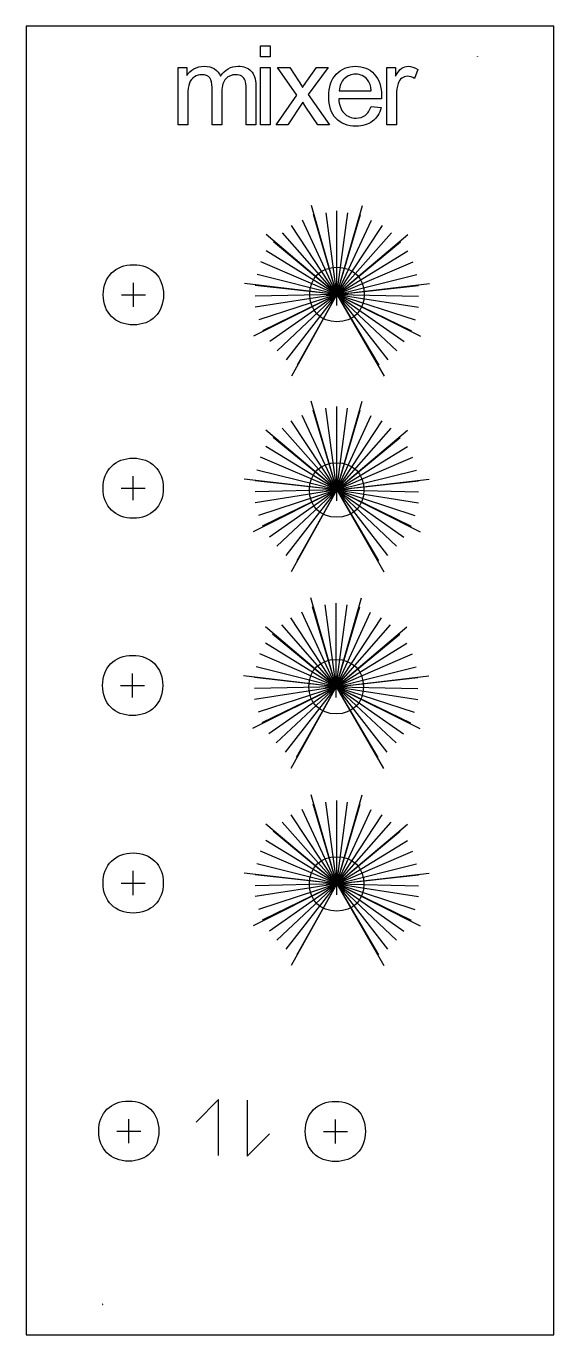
# Model space of a CAD drawing. Extents: x 13 to 178, y 11 to 272.
# Drawn here: x 126.2 to 178, y 143.1 to 271.5 of the extents above; entities that cross this region are included whole.
import ezdxf

# ---------------------------------------------------------------- set-up
doc = ezdxf.new("R2010")
doc.units = 0
doc.layers.add('4chan_mixer_panel', color=7, linetype='CONTINUOUS')

msp = doc.modelspace()

# ---------------------------------------------------------------- linework, layer by layer
at = {"layer": '4chan_mixer_panel', "color": 7}
for points in [[(178.020645, 143.094449), (178.020645, 271.536957), (126.235901, 271.536957), (126.235901, 143.094449), (178.020645, 143.094449)], [(149.235151, 268.519531), (149.235151, 269.61591), (150.188523, 269.61591), (150.188523, 268.519531), (149.235151, 268.519531)], [(141.14541, 261.851225), (141.14541, 267.476118), (141.998148, 267.476118), (141.998148, 266.686939)], [(149.235151, 261.851225), (149.235151, 267.476118), (150.188523, 267.476118), (150.188523, 261.851225), (149.235151, 261.851225)], [(150.754451, 261.851225), (152.809496, 264.774898), (150.90805, 267.476118), (152.099764, 267.476118), (152.963095, 266.157287)], [(153.784054, 266.146695), (154.73213, 267.476118), (155.870879, 267.476118), (153.92706, 264.827864), (156.019181, 261.851225), (154.848653, 261.851225), (153.694014, 263.599074), (153.386816, 264.070462), (151.90909, 261.851225), (150.754451, 261.851225)], [(161.633336, 261.851225), (161.633336, 267.476118), (162.491371, 267.476118), (162.491371, 266.623381)], [(164.689423, 267.296036), (164.361039, 266.411521)], [(142.098782, 264.769604), (142.098782, 261.851225), (141.14541, 261.851225)], [(145.440879, 265.119173), (145.440879, 261.851225), (144.487507, 261.851225), (144.487507, 265.505817)], [(148.767087, 265.712379), (148.767087, 261.851225), (147.819012, 261.851225), (147.819012, 265.394591)], [(156.963807, 265.203916), (160.104637, 265.203916)], [(162.586708, 264.796082), (162.586708, 261.851225), (161.633336, 261.851225)], [(161.105677, 264.42003), (156.910842, 264.42003)], [(160.094044, 263.662633), (161.079195, 263.54081)], [(156.735527, 245.205927), (154.240931, 253.937008)], [(156.735527, 245.205927), (154.419117, 253.046089)], [(156.735527, 245.205927), (155.666412, 253.224256)], [(156.735527, 245.205927), (159.23012, 253.937008)], [(156.735527, 245.205927), (156.735527, 253.402451)], [(156.735527, 245.205927), (157.804638, 253.224256)], [(156.735527, 245.205927), (159.051936, 253.046089)], [(156.735527, 245.205927), (152.280892, 251.976975)], [(156.735527, 245.205927), (153.350003, 252.511532)], [(156.735527, 245.205927), (160.121048, 252.511532)], [(156.735527, 245.205927), (161.190159, 251.976975)], [(156.735527, 245.205927), (149.786296, 251.086056)], [(156.735527, 245.205927), (151.389964, 251.264222)], [(156.735527, 245.205927), (162.081087, 251.264222)], [(156.735527, 245.205927), (163.684755, 251.086056)], [(156.735527, 245.205927), (149.786296, 249.482384)], [(156.735527, 245.205927), (150.499036, 250.373303)], [(156.735527, 245.205927), (162.972014, 250.373303)], [(156.735527, 245.205927), (163.684755, 249.482384)], [(156.735527, 245.205927), (149.251741, 248.41327)], [(156.735527, 245.205927), (164.219312, 248.41327)], [(156.735527, 245.205927), (148.895368, 247.165961)], [(156.735527, 245.205927), (164.575683, 247.165961)], [(136.759191, 243.994019), (136.759191, 246.355316)], [(156.735527, 245.205927), (147.648073, 246.275042)], [(156.735527, 245.205927), (148.717184, 246.096846)], [(156.735527, 245.205927), (165.822981, 246.275042)], [(156.735527, 244.136813), (156.735527, 246.275042)], [(156.735527, 245.205927), (164.753869, 246.096846)], [(135.578546, 245.174668), (137.939834, 245.174668)], [(156.735527, 245.205927), (148.538998, 241.107666)], [(156.735527, 245.205927), (148.717184, 243.958618)], [(156.735527, 245.205927), (148.717184, 245.027732)], [(156.735527, 245.205927), (149.073555, 242.711337)], [(156.735527, 245.205927), (149.429925, 241.642223)], [(156.735527, 245.205927), (150.142666, 240.573108)], [(156.735527, 245.205927), (150.855407, 239.682189)], [(156.735527, 245.205927), (151.746335, 238.791242)], [(156.735527, 245.205927), (152.280892, 237.187571)], [(156.735527, 245.205927), (152.815449, 238.256685)], [(155.666412, 245.205927), (157.804638, 245.205927)], [(156.735527, 245.205927), (164.932053, 241.107666)], [(156.735527, 245.205927), (161.368346, 237.187571)], [(156.735527, 245.205927), (164.753869, 245.027732)], [(156.735527, 245.205927), (164.753869, 243.958618)], [(156.735527, 245.205927), (164.397496, 242.711337)], [(156.735527, 245.205927), (164.041126, 241.642223)], [(156.735527, 245.205927), (163.328385, 240.573108)], [(156.735527, 245.205927), (162.615644, 239.682189)], [(156.735527, 245.205927), (161.724716, 238.791242)], [(156.735527, 245.205927), (160.833788, 238.256685)], [(156.71242, 226.014252), (154.217824, 234.745333)], [(156.71242, 226.014252), (154.39601, 233.854414)], [(156.71242, 226.014252), (155.643306, 234.032581)], [(156.71242, 226.014252), (159.207013, 234.745333)], [(156.71242, 226.014252), (156.71242, 234.210776)], [(156.71242, 226.014252), (157.781531, 234.032581)], [(156.71242, 226.014252), (159.028829, 233.854414)], [(156.71242, 226.014252), (152.257785, 232.7853)], [(156.71242, 226.014252), (153.326896, 233.319857)], [(156.71242, 226.014252), (160.097941, 233.319857)], [(156.71242, 226.014252), (161.167052, 232.7853)], [(156.71242, 226.014252), (149.763189, 231.894381)], [(156.71242, 226.014252), (151.366857, 232.072547)], [(156.71242, 226.014252), (162.05798, 232.072547)], [(156.71242, 226.014252), (163.661648, 231.894381)], [(156.71242, 226.014252), (149.763189, 230.290709)], [(156.71242, 226.014252), (150.47593, 231.181628)], [(156.71242, 226.014252), (162.948907, 231.181628)], [(156.71242, 226.014252), (163.661648, 230.290709)], [(156.71242, 226.014252), (149.228634, 229.221595)], [(156.71242, 226.014252), (164.196205, 229.221595)], [(136.736081, 225.005544), (136.736081, 227.366841)], [(156.71242, 226.014252), (148.872261, 227.974286)], [(156.71242, 226.014252), (164.552576, 227.974286)], [(135.555435, 226.186192), (137.916724, 226.186192)], [(156.71242, 226.014252), (147.624966, 227.083367)], [(156.71242, 226.014252), (148.694077, 226.905171)], [(156.71242, 226.014252), (165.799874, 227.083367)], [(156.71242, 224.945138), (156.71242, 227.083367)], [(156.71242, 226.014252), (164.730762, 226.905171)], [(156.71242, 226.014252), (148.515891, 221.915991)], [(156.71242, 226.014252), (148.694077, 224.766943)], [(156.71242, 226.014252), (148.694077, 225.836057)], [(156.71242, 226.014252), (149.050448, 223.519662)], [(156.71242, 226.014252), (149.406818, 222.450548)], [(156.71242, 226.014252), (150.119559, 221.381433)], [(156.71242, 226.014252), (150.8323, 220.490514)], [(156.71242, 226.014252), (151.723228, 219.599567)], [(156.71242, 226.014252), (152.257785, 217.995896)], [(156.71242, 226.014252), (152.792342, 219.06501)], [(155.643306, 226.014252), (157.781531, 226.014252)], [(156.71242, 226.014252), (164.908946, 221.915991)], [(156.71242, 226.014252), (161.345239, 217.995896)], [(156.71242, 226.014252), (164.730762, 225.836057)], [(156.71242, 226.014252), (164.730762, 224.766943)], [(156.71242, 226.014252), (164.374389, 223.519662)], [(156.71242, 226.014252), (164.018019, 222.450548)], [(156.71242, 226.014252), (163.305278, 221.381433)], [(156.71242, 226.014252), (162.592537, 220.490514)], [(156.71242, 226.014252), (161.701609, 219.599567)], [(156.71242, 226.014252), (160.810682, 219.06501)], [(156.658829, 206.710252), (154.164233, 215.441332)], [(156.658829, 206.710252), (154.34242, 214.550413)], [(156.658829, 206.710252), (155.589715, 214.72858)], [(156.658829, 206.710252), (159.153423, 215.441332)], [(156.658829, 206.710252), (156.658829, 214.906775)], [(156.658829, 206.710252), (157.727941, 214.72858)], [(156.658829, 206.710252), (158.975239, 214.550413)], [(156.658829, 206.710252), (152.204194, 213.481299)], [(156.658829, 206.710252), (153.273306, 214.015856)], [(156.658829, 206.710252), (160.04435, 214.015856)], [(156.658829, 206.710252), (161.113462, 213.481299)], [(156.658829, 206.710252), (149.709598, 212.59038)], [(156.658829, 206.710252), (151.313267, 212.768547)], [(156.658829, 206.710252), (162.004389, 212.768547)], [(156.658829, 206.710252), (163.608058, 212.59038)], [(156.658829, 206.710252), (149.709598, 210.986709)], [(156.658829, 206.710252), (150.422339, 211.877628)], [(156.658829, 206.710252), (162.895317, 211.877628)], [(156.658829, 206.710252), (163.608058, 210.986709)], [(156.658829, 206.710252), (149.175044, 209.917594)], [(156.658829, 206.710252), (164.142615, 209.917594)], [(156.658829, 206.710252), (148.818671, 208.670285)], [(156.658829, 206.710252), (164.498985, 208.670285)], [(135.501848, 206.828499), (137.863137, 206.828499)], [(136.682494, 205.647851), (136.682494, 208.009148)], [(156.658829, 206.710252), (147.571375, 207.779366)], [(156.658829, 206.710252), (148.640487, 207.601171)], [(156.658829, 206.710252), (165.746283, 207.779366)], [(156.658829, 205.641138), (156.658829, 207.779366)], [(156.658829, 206.710252), (164.677172, 207.601171)], [(156.658829, 206.710252), (148.4623, 202.61199)], [(156.658829, 206.710252), (148.640487, 205.462942)], [(156.658829, 206.710252), (148.640487, 206.532057)], [(156.658829, 206.710252), (148.996857, 204.215661)], [(156.658829, 206.710252), (149.353228, 203.146547)], [(156.658829, 206.710252), (150.065969, 202.077433)], [(156.658829, 206.710252), (150.77871, 201.186514)], [(156.658829, 206.710252), (151.669637, 200.295566)], [(156.658829, 206.710252), (152.204194, 198.691895)], [(156.658829, 206.710252), (152.738751, 199.761009)], [(155.589715, 206.710252), (157.727941, 206.710252)], [(156.658829, 206.710252), (164.855356, 202.61199)], [(156.658829, 206.710252), (161.291648, 198.691895)], [(156.658829, 206.710252), (164.677172, 206.532057)], [(156.658829, 206.710252), (164.677172, 205.462942)], [(156.658829, 206.710252), (164.320799, 204.215661)], [(156.658829, 206.710252), (163.964428, 203.146547)], [(156.658829, 206.710252), (163.251687, 202.077433)], [(156.658829, 206.710252), (162.538946, 201.186514)], [(156.658829, 206.710252), (161.648019, 200.295566)], [(156.658829, 206.710252), (160.757091, 199.761009)], [(156.71242, 187.349807), (154.217824, 196.080888)], [(156.71242, 187.349807), (155.643306, 195.368136)], [(156.71242, 187.349807), (159.207013, 196.080888)], [(156.71242, 187.349807), (156.71242, 195.546331)], [(156.71242, 187.349807), (157.781531, 195.368136)], [(156.71242, 187.349807), (152.257785, 194.120855)], [(156.71242, 187.349807), (153.326896, 194.655412)], [(156.71242, 187.349807), (154.39601, 195.189969)], [(156.71242, 187.349807), (159.028829, 195.189969)], [(156.71242, 187.349807), (160.097941, 194.655412)], [(156.71242, 187.349807), (161.167052, 194.120855)], [(156.71242, 187.349807), (149.763189, 193.229936)], [(156.71242, 187.349807), (151.366857, 193.408102)], [(156.71242, 187.349807), (162.05798, 193.408102)], [(156.71242, 187.349807), (163.661648, 193.229936)], [(156.71242, 187.349807), (149.763189, 191.626264)], [(156.71242, 187.349807), (150.47593, 192.517183)], [(156.71242, 187.349807), (162.948907, 192.517183)], [(156.71242, 187.349807), (163.661648, 191.626264)], [(156.71242, 187.349807), (149.228634, 190.55715)], [(156.71242, 187.349807), (164.196205, 190.55715)], [(156.71242, 187.349807), (148.872261, 189.309841)], [(156.71242, 187.349807), (164.552576, 189.309841)], [(136.736085, 186.259043), (136.736085, 188.62034)], [(156.71242, 187.349807), (147.624966, 188.418922)], [(156.71242, 187.349807), (148.694077, 188.240726)], [(156.71242, 187.349807), (165.799874, 188.418922)], [(156.71242, 186.280693), (156.71242, 188.418922)], [(156.71242, 187.349807), (164.730762, 188.240726)], [(135.555439, 187.439692), (137.916727, 187.439692)], [(156.71242, 187.349807), (148.515891, 183.251546)], [(156.71242, 187.349807), (148.694077, 186.102498)], [(156.71242, 187.349807), (148.694077, 187.171612)], [(156.71242, 187.349807), (149.050448, 184.855217)], [(156.71242, 187.349807), (149.406818, 183.786103)], [(156.71242, 187.349807), (150.119559, 182.716988)], [(156.71242, 187.349807), (150.8323, 181.826069)], [(156.71242, 187.349807), (151.723228, 180.935122)], [(156.71242, 187.349807), (152.257785, 179.331451)], [(156.71242, 187.349807), (152.792342, 180.400565)], [(155.643306, 187.349807), (157.781531, 187.349807)], [(156.71242, 187.349807), (164.908946, 183.251546)], [(156.71242, 187.349807), (161.345239, 179.331451)], [(156.71242, 187.349807), (164.730762, 187.171612)], [(156.71242, 187.349807), (164.730762, 186.102498)], [(156.71242, 187.349807), (164.374389, 184.855217)], [(156.71242, 187.349807), (164.018019, 183.786103)], [(156.71242, 187.349807), (163.305278, 182.716988)], [(156.71242, 187.349807), (162.592537, 181.826069)], [(156.71242, 187.349807), (161.701609, 180.935122)], [(156.71242, 187.349807), (160.810682, 180.400565)], [(145.126551, 160.679716), (145.126551, 166.176699), (142.925712, 163.975718), (142.925712, 163.968663)], [(147.93692, 166.117432), (147.93692, 160.620449), (150.132397, 162.815785), (150.132397, 162.812257)], [(136.307371, 161.911944), (136.307371, 164.273241)], [(156.582329, 161.876669), (156.582329, 164.237966)], [(135.126726, 163.092592), (137.488014, 163.092592)], [(155.40168, 163.057318), (157.76297, 163.057318)]]:
    msp.add_lwpolyline(points, dxfattribs=at)
for points in [[(170.517238, 268.526704), (170.533466, 268.526704), (170.533466, 268.544343), (170.517238, 268.544343), (170.517238, 268.526704), (170.517238, 268.526704)], [(133.728513, 146.083182), (133.744741, 146.083182), (133.744741, 146.100821), (133.728513, 146.100821), (133.728513, 146.083182), (133.728513, 146.083182)]]:
    msp.add_lwpolyline(points, close=True, dxfattribs=at)
for points in [[(141.998148, 266.686939), (142.174697, 266.962353), (142.409508, 267.183039), (142.702584, 267.349002)], [(142.702584, 267.349002), (142.995655, 267.518483), (143.329335, 267.603231), (143.703624, 267.603235)], [(143.703624, 267.603235), (144.120279, 267.603235), (144.461021, 267.516721), (144.725851, 267.343708)], [(144.725851, 267.343708), (144.994202, 267.17068), (145.183111, 266.928805), (145.292577, 266.618082)], [(145.292577, 266.618082), (145.737478, 267.274846), (146.316563, 267.603231), (147.029832, 267.603235)], [(147.029832, 267.603235), (147.587724, 267.603235), (148.016741, 267.447865), (148.316884, 267.137142)], [(156.65661, 266.81935), (157.143887, 267.341932), (157.775936, 267.603231), (158.55276, 267.603235)], [(158.55276, 267.603235), (159.30486, 267.603235), (159.919255, 267.347231), (160.395945, 266.835241)], [(162.491371, 266.623381), (162.710291, 267.022379), (162.911559, 267.285439), (163.095173, 267.41256)], [(163.095173, 267.41256), (163.282314, 267.539672), (163.487112, 267.603231), (163.709568, 267.603235)], [(163.709568, 267.603235), (164.030887, 267.603235), (164.357505, 267.500831), (164.689423, 267.296036)], [(142.25238, 265.945428), (142.14998, 265.673537), (142.09878, 265.281594), (142.098782, 264.769604)], [(142.744956, 266.565121), (142.518969, 266.423875), (142.354778, 266.217309), (142.25238, 265.945428)], [(143.491764, 266.776981), (143.223404, 266.776981), (142.974469, 266.706353), (142.744956, 266.565121)], [(144.254461, 266.459189), (144.099093, 266.671044), (143.844861, 266.776976), (143.491764, 266.776981)], [(144.487507, 265.505817), (144.487504, 265.929532), (144.409821, 266.247324), (144.254461, 266.459189)], [(145.832821, 266.379739), (145.571521, 266.118441), (145.440874, 265.698254), (145.440879, 265.119173)], [(146.817972, 266.776981), (146.422493, 266.776981), (146.09411, 266.644561), (145.832821, 266.379739)], [(147.389995, 266.623381), (147.227561, 266.725776), (147.036888, 266.776976), (146.817972, 266.776981)], [(147.723675, 266.215547), (147.66364, 266.385033), (147.552414, 266.520976), (147.389995, 266.623381)], [(147.819012, 265.394591), (147.819012, 265.775937), (147.787225, 266.049589), (147.723675, 266.215547)], [(148.316884, 267.137142), (148.617011, 266.829937), (148.767079, 266.355018), (148.767087, 265.712379)], [(152.963095, 266.157287), (153.125519, 265.906581), (153.256166, 265.696488), (153.355037, 265.527002)], [(153.355037, 265.527002), (153.510399, 265.760046), (153.653404, 265.966608), (153.784054, 266.146695)], [(155.925691, 264.616004), (155.925691, 265.562311), (156.16933, 266.296758), (156.65661, 266.81935)], [(157.456382, 266.379739), (157.159776, 266.086664), (156.995584, 265.694722), (156.963807, 265.203916)], [(158.563353, 266.81935), (158.125505, 266.81935), (157.756516, 266.67281), (157.456382, 266.379739)], [(159.744474, 266.268513), (159.440804, 266.635735), (159.047097, 266.819345), (158.563353, 266.81935)], [(160.104637, 265.203916), (160.06226, 265.677065), (159.942206, 266.031932), (159.744474, 266.268513)], [(160.395945, 266.835241), (160.872626, 266.323241), (161.110969, 265.602914), (161.110974, 264.674264)], [(162.745603, 265.908352), (162.639672, 265.569371), (162.586706, 265.198617), (162.586708, 264.796082)], [(163.10047, 266.427407), (162.93451, 266.303818), (162.816222, 266.1308), (162.745603, 265.908352)], [(163.6619, 266.618082), (163.453568, 266.618082), (163.266424, 266.554519), (163.10047, 266.427407)], [(164.361039, 266.411521), (164.127989, 266.549225), (163.894943, 266.618078), (163.6619, 266.618082)], [(156.646016, 262.481511), (156.165799, 262.989973), (155.925691, 263.70147), (155.925691, 264.616004)], [(161.110974, 264.674264), (161.110974, 264.617766), (161.109203, 264.533023), (161.105677, 264.42003)], [(156.910842, 264.42003), (156.94615, 263.802103), (157.120935, 263.32895), (157.435196, 263.000566)], [(159.506132, 262.783412), (159.753298, 262.967023), (159.949268, 263.260093), (160.094044, 263.662633)], [(161.079195, 263.54081), (160.923825, 262.965256), (160.636048, 262.518586), (160.215864, 262.200794)], [(158.605725, 261.724108), (157.782998, 261.724108), (157.129762, 261.976576), (156.646016, 262.481511)], [(157.435196, 263.000566), (157.749453, 262.672181), (158.141395, 262.507994), (158.611021, 262.507994)], [(160.215864, 262.200794), (159.79567, 261.883002), (159.258957, 261.724108), (158.605725, 261.724108)], [(158.611021, 262.507994), (158.960588, 262.507994), (159.258957, 262.599797), (159.506132, 262.783412)], [(133.807582, 245.174668), (133.807582, 246.94564), (134.988227, 248.126289), (136.759191, 248.126289)], [(136.759191, 248.126289), (138.530156, 248.126289), (139.710798, 246.94564), (139.710798, 245.174668)], [(154.062744, 245.205927), (154.062744, 246.809599), (155.131858, 247.878713), (156.735527, 247.878713)], [(156.735527, 247.878713), (158.339195, 247.878713), (159.408307, 246.809599), (159.408307, 245.205927)], [(136.759191, 242.223047), (134.988227, 242.223047), (133.807582, 243.403695), (133.807582, 245.174668)], [(139.710798, 245.174668), (139.710798, 243.403695), (138.530156, 242.223047), (136.759191, 242.223047)], [(156.735527, 242.533142), (155.131858, 242.533142), (154.062744, 243.602256), (154.062744, 245.205927)], [(159.408307, 245.205927), (159.408307, 243.602256), (158.339195, 242.533142), (156.735527, 242.533142)], [(133.784471, 226.186192), (133.784471, 227.957165), (134.965117, 229.137813), (136.736081, 229.137813)], [(136.736081, 229.137813), (138.507045, 229.137813), (139.687688, 227.957165), (139.687688, 226.186192)], [(154.039637, 226.014252), (154.039637, 227.617924), (155.108751, 228.687038), (156.71242, 228.687038)], [(156.71242, 228.687038), (158.316088, 228.687038), (159.3852, 227.617924), (159.3852, 226.014252)], [(136.736081, 223.234571), (134.965117, 223.234571), (133.784471, 224.415219), (133.784471, 226.186192)], [(139.687688, 226.186192), (139.687688, 224.415219), (138.507045, 223.234571), (136.736081, 223.234571)], [(156.71242, 223.341467), (155.108751, 223.341467), (154.039637, 224.410581), (154.039637, 226.014252)], [(159.3852, 226.014252), (159.3852, 224.410581), (158.316088, 223.341467), (156.71242, 223.341467)], [(133.730884, 206.828499), (133.730884, 208.599472), (134.91153, 209.78012), (136.682494, 209.78012)], [(136.682494, 209.78012), (138.453458, 209.78012), (139.634101, 208.599472), (139.634101, 206.828499)], [(153.986047, 206.710252), (153.986047, 208.313923), (155.055161, 209.383037), (156.658829, 209.383037)], [(156.658829, 209.383037), (158.262498, 209.383037), (159.331609, 208.313923), (159.331609, 206.710252)], [(136.682494, 203.876878), (134.91153, 203.876878), (133.730884, 205.057527), (133.730884, 206.828499)], [(139.634101, 206.828499), (139.634101, 205.057527), (138.453458, 203.876878), (136.682494, 203.876878)], [(156.658829, 204.037466), (155.055161, 204.037466), (153.986047, 205.10658), (153.986047, 206.710252)], [(159.331609, 206.710252), (159.331609, 205.10658), (158.262498, 204.037466), (156.658829, 204.037466)], [(133.784475, 187.439692), (133.784475, 189.210664), (134.96512, 190.391313), (136.736085, 190.391313)], [(136.736085, 190.391313), (138.507049, 190.391313), (139.687692, 189.210664), (139.687692, 187.439692)], [(154.039637, 187.349807), (154.039637, 188.953479), (155.108751, 190.022593), (156.71242, 190.022593)], [(156.71242, 190.022593), (158.316088, 190.022593), (159.3852, 188.953479), (159.3852, 187.349807)], [(136.736085, 184.48807), (134.96512, 184.48807), (133.784475, 185.668719), (133.784475, 187.439692)], [(139.687692, 187.439692), (139.687692, 185.668719), (138.507049, 184.48807), (136.736085, 184.48807)], [(156.71242, 184.677022), (155.108751, 184.677022), (154.039637, 185.746136), (154.039637, 187.349807)], [(159.3852, 187.349807), (159.3852, 185.746136), (158.316088, 184.677022), (156.71242, 184.677022)], [(133.355762, 163.092592), (133.355762, 164.863565), (134.536407, 166.044213), (136.307371, 166.044213)], [(136.307371, 166.044213), (138.078336, 166.044213), (139.258978, 164.863565), (139.258978, 163.092592)], [(153.630718, 163.057318), (153.630718, 164.828291), (154.811363, 166.008939), (156.582329, 166.008939)], [(156.582329, 166.008939), (158.353291, 166.008939), (159.533936, 164.828291), (159.533936, 163.057318)], [(136.307371, 160.140971), (134.536407, 160.140971), (133.355762, 161.321619), (133.355762, 163.092592)], [(139.258978, 163.092592), (139.258978, 161.321619), (138.078336, 160.140971), (136.307371, 160.140971)], [(156.582329, 160.105697), (154.811363, 160.105697), (153.630718, 161.286345), (153.630718, 163.057318)], [(159.533936, 163.057318), (159.533936, 161.286345), (158.353291, 160.105697), (156.582329, 160.105697)]]:
    msp.add_open_spline(points, degree=3, dxfattribs=at)

doc.saveas('drawing.dxf')
